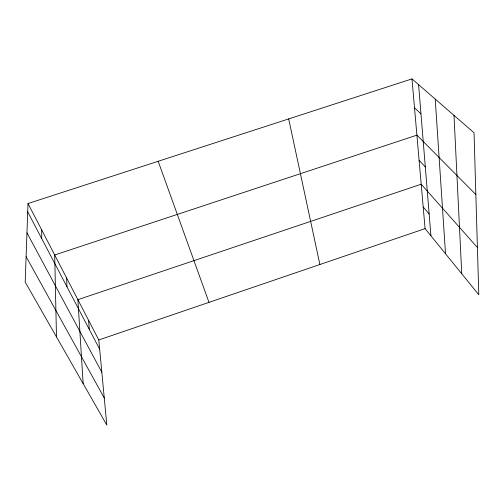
<?xml version="1.0" encoding="UTF-8"?>
<svg xmlns="http://www.w3.org/2000/svg" width="504" height="504" viewBox="0 0 504 504"><rect width="100%" height="100%" fill="white"/><g stroke="black" fill="none" stroke-linecap="round" stroke-linejoin="round"><path stroke-width="0.76" d="M41.7 238.562L41.737 230.007M28.01 203.54L25.2 282.095L106.829 425.105L98.784 339.967L28.01 203.54L411.976 78.895L474.031 132.791L478.8 294.764L425.086 228.621L411.976 78.895M98.784 339.967L425.086 228.621M414.509 107.799L420.979 113.885M475.852 194.557L416.902 135.148L54.697 254.986L56.48 336.899M419.101 160.303L425.307 166.937M477.408 247.533L421.199 184.212L77.881 299.672L83.16 383.639M423.19 206.955L429.15 213.998M26.114 256.624L104.265 397.984M26.958 232.854L101.84 372.254M27.714 211.863L99.66 349.196M158.18 161.28L208.977 302.368M288.685 118.919L319.889 264.518M418.591 84.641L430.933 235.822M88.597 320.33L89.321 329.471M435.236 99.099L445.523 253.783M454.003 115.397L461.746 273.767M66.597 277.918L66.988 286.833"/></g></svg>
